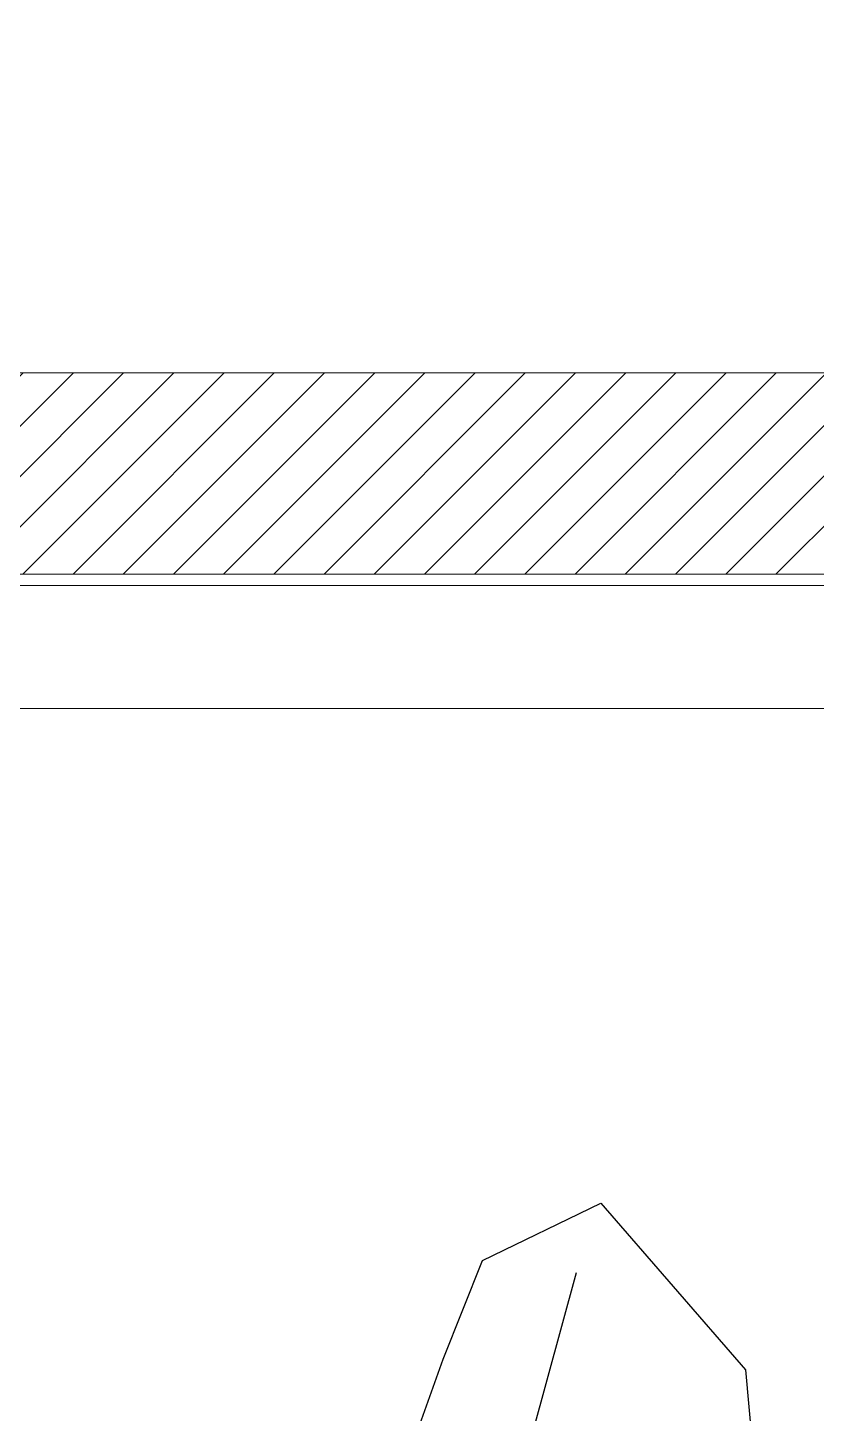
# Model space of a CAD drawing. Header units: millimetres. Extents: x 126 to 12547, y 1644 to 26714.
# Drawn here: x 11984.3 to 12054.8, y 2151.8 to 2275.7 of the extents above; entities that cross this region are included whole.
import ezdxf

# ---------------------------------------------------------------- set-up
doc = ezdxf.new("R2010")
doc.units = ezdxf.units.MM
doc.linetypes.add('NASCOSTA', pattern=[9.525, 6.35, -3.175])
for name, color, linetype, lineweight in [('F_ARREDI', 7, 'Continuous', 5), ('F_MULTI laminato OPACO', 1, 'Continuous', 5), ('F_Proiezioni', 253, 'NASCOSTA', 9)]:
    doc.layers.add(name, color=color, linetype=linetype, lineweight=lineweight)
doc.layers.add('VESTIARIO - clothing', color=185, linetype='Continuous')

# ---------------------------------------------------------------- blocks, each defined once
blk = doc.blocks.new('ARMADIO_camera master_sol.C_pianta')
at = {"layer": 'F_MULTI laminato OPACO', "transparency": 33554508}
h = blk.add_hatch(dxfattribs=at)
h.set_pattern_fill('ANSI31', color=6)
h.paths.add_polyline_path([(717895.42, 531037.1), (717895.42, 531055.1), (718345.42, 531055.1), (718345.42, 531037.1)])
at = {"layer": 'F_MULTI laminato OPACO'}
for points in [[(717910.42, 531636.1), (718340.42, 531636.1), (718340.42, 531056.1), (717910.42, 531056.1)], [(717910.42, 531615.1), (718322.42, 531615.1), (718322.42, 531067.1), (717910.42, 531067.1)]]:
    blk.add_lwpolyline(points, close=True, dxfattribs=at)
at = {"layer": 'F_MULTI laminato OPACO', "color": 6}
blk.add_lwpolyline([(717895.42, 531037.1), (717895.42, 531055.1), (718345.42, 531055.1), (718345.42, 531037.1)], close=True, dxfattribs=at)
at = {"layer": 'F_Proiezioni'}
blk.add_lwpolyline([(717895.42, 531055.1), (717895.42, 530605.1, 0.414214), (718345.42, 531055.1)], format="xyb", dxfattribs=at)
at = {"layer": 'VESTIARIO - clothing', "color": 3}
for points in [[(717985.93, 531117.57), (718008.23, 531199.15), (718008.3, 531224), (718007.65, 531236.47), (718027.22, 531312.67), (718031.18, 531380.12), (718030.91, 531442.71), (718031.67, 531457.12), (718031.03, 531469.9), (718023.82, 531526.27), (718018.79, 531543.82), (718011.52, 531561.34), (717996.7, 531557.39), (717992.52, 531545.36), (717989.62, 531517.91), (717971.89, 531380.83), (717978.14, 531369.42), (717985.67, 531380.02), (718004.63, 531373.39), (718009.5, 531338.57)], [(718017.06, 531543.36), (718024.03, 531468.43), (718021.2, 531443.73), (718019.1, 531431.43), (718029.61, 531353.46), (718025.65, 531286.02), (718017.52, 531224.77), (718015.43, 531209.83), (718015, 531196.86), (718003.93, 531142.42), (717997.83, 531125.31), (717994.3, 531116.48), (717983.72, 531111.34), (717970.78, 531126.26), (717968.26, 531154.03), (717967.89, 531292.17), (717974.23, 531302.85), (717980.47, 531291.43), (718000.08, 531295.8), (718008.99, 531329.81)]]:
    blk.add_lwpolyline(points, dxfattribs=at)

msp = doc.modelspace()

# ---------------------------------------------------------------- block references
at = {"layer": 'F_ARREDI', "color": 2, "lineweight": 5, "rotation": 180}
msp.add_blockref('ARMADIO_camera master_sol.C_pianta', (730019.29, 533281.93), dxfattribs=at)

doc.saveas('drawing.dxf')
